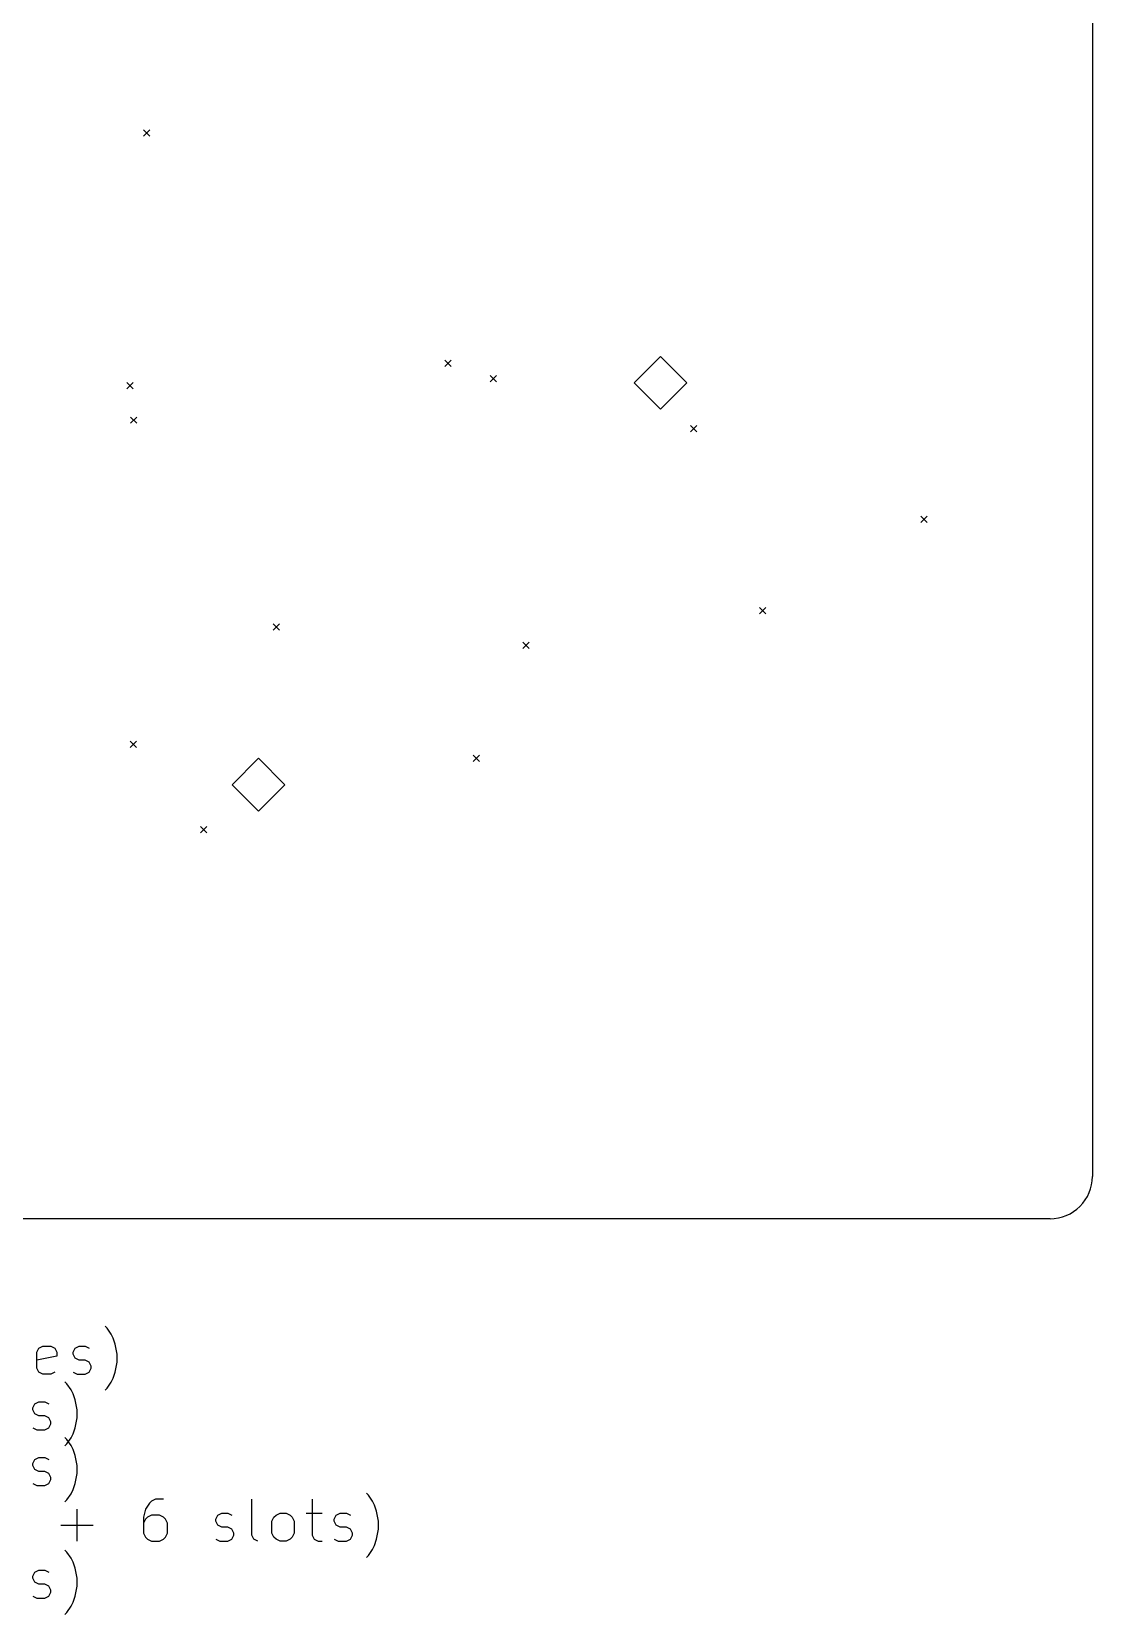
# Model space of a CAD drawing. Extents: x 18 to 119, y -174 to -24.
# Drawn here: x 68.2 to 118.5, y -173.8 to -98.7 of the extents above; entities that cross this region are included whole.
import ezdxf

# ---------------------------------------------------------------- set-up
doc = ezdxf.new("R2010")
doc.units = 0
doc.layers.add('BLACK', color=7, linetype='CONTINUOUS')

msp = doc.modelspace()

# ---------------------------------------------------------------- linework, layer by layer
at = {"layer": 'BLACK', "linetype": 'CONTINUOUS'}
for p, q in [((118.5, -26.5), (118.5, -153.001)), ((73.5436, -103.383), (73.8436, -103.683)), ((73.8436, -103.383), (73.5436, -103.683)), ((87.8119, -114.307), (88.1119, -114.608)), ((88.1119, -114.307), (87.8119, -114.608)), ((98.0327, -114.128), (96.7827, -115.378)), ((99.2827, -115.378), (98.0327, -114.128)), ((72.7518, -115.364), (73.0518, -115.664)), ((73.0518, -115.364), (72.7518, -115.664)), ((89.9606, -115.026), (90.2606, -115.326)), ((90.2606, -115.026), (89.9606, -115.326)), ((96.7827, -115.378), (98.0327, -116.628)), ((98.0327, -116.628), (99.2827, -115.378)), ((72.9243, -117), (73.2243, -117.3)), ((73.2243, -117), (72.9243, -117.3)), ((99.4548, -117.404), (99.7548, -117.704)), ((99.7548, -117.404), (99.4548, -117.704)), ((110.376, -121.705), (110.676, -122.005)), ((110.676, -121.705), (110.376, -122.005)), ((102.734, -126.026), (103.034, -126.326)), ((103.034, -126.026), (102.734, -126.326)), ((79.6845, -126.798), (79.9845, -127.098)), ((79.9845, -126.798), (79.6845, -127.098)), ((91.5095, -127.674), (91.8095, -127.974)), ((91.8095, -127.674), (91.5095, -127.974)), ((72.9034, -132.371), (73.2034, -132.671)), ((73.2034, -132.371), (72.9034, -132.671)), ((78.9827, -133.178), (77.7327, -134.428)), ((80.2327, -134.428), (78.9827, -133.178)), ((89.1658, -133.028), (89.4658, -133.328)), ((89.4658, -133.028), (89.1658, -133.328)), ((77.7327, -134.428), (78.9827, -135.678)), ((78.9827, -135.678), (80.2327, -134.428)), ((76.2327, -136.411), (76.5327, -136.711)), ((76.5327, -136.411), (76.2327, -136.711)), ((116.5, -155.001), (22.2422, -155.018)), ((71.816, -160.182), (71.7208, -160.087)), ((72.0065, -160.468), (71.816, -160.182)), ((72.1017, -160.658), (72.0065, -160.468)), ((68.4827, -161.325), (68.5779, -161.134)), ((68.5779, -161.134), (68.7684, -161.039)), ((68.7684, -161.039), (69.1494, -161.039)), ((69.1494, -161.039), (69.3398, -161.134)), ((69.3398, -161.134), (69.4351, -161.325)), ((70.197, -161.325), (70.2922, -161.134)), ((70.2922, -161.134), (70.4827, -161.039)), ((70.4827, -161.039), (70.7684, -161.039)), ((70.7684, -161.039), (70.9589, -161.134)), ((72.197, -160.944), (72.1017, -160.658)), ((72.2922, -161.42), (72.197, -160.944)), ((68.4827, -162.087), (68.4827, -161.325)), ((69.4351, -161.515), (68.4827, -161.706)), ((69.4351, -161.325), (69.4351, -161.515)), ((70.197, -161.42), (70.197, -161.325)), ((70.2922, -161.611), (70.197, -161.42)), ((70.4827, -161.706), (70.2922, -161.611)), ((70.7684, -161.706), (70.4827, -161.706)), ((70.9589, -161.801), (70.7684, -161.706)), ((71.0541, -161.992), (70.9589, -161.801)), ((71.0541, -162.087), (71.0541, -161.992)), ((72.197, -162.277), (72.2922, -161.801)), ((72.2922, -161.801), (72.2922, -161.42)), ((68.5779, -162.277), (68.4827, -162.087)), ((68.7684, -162.373), (68.5779, -162.277)), ((69.1494, -162.373), (68.7684, -162.373)), ((69.3398, -162.277), (69.1494, -162.373)), ((69.9113, -162.822), (69.816, -162.727)), ((70.197, -162.277), (70.3874, -162.373)), ((70.3874, -162.373), (70.7684, -162.373)), ((70.7684, -162.373), (70.9589, -162.277)), ((70.9589, -162.277), (71.0541, -162.087)), ((71.816, -163.039), (72.0065, -162.754)), ((72.0065, -162.754), (72.1017, -162.563)), ((72.1017, -162.563), (72.197, -162.277)), ((70.1017, -163.108), (69.9113, -162.822)), ((70.197, -163.298), (70.1017, -163.108)), ((70.2922, -163.584), (70.197, -163.298)), ((71.7208, -163.134), (71.816, -163.039)), ((68.2922, -163.965), (68.3874, -163.774)), ((68.2922, -164.06), (68.2922, -163.965)), ((68.3874, -164.251), (68.2922, -164.06)), ((68.3874, -163.774), (68.5779, -163.679)), ((68.5779, -164.346), (68.3874, -164.251)), ((68.5779, -163.679), (68.8636, -163.679)), ((68.8636, -163.679), (69.0541, -163.774)), ((70.3874, -164.06), (70.2922, -163.584)), ((70.3874, -164.441), (70.3874, -164.06)), ((68.2922, -164.917), (68.4827, -165.013)), ((68.4827, -165.013), (68.8636, -165.013)), ((68.8636, -164.346), (68.5779, -164.346)), ((69.0541, -164.441), (68.8636, -164.346)), ((68.8636, -165.013), (69.0541, -164.917)), ((69.1494, -164.632), (69.0541, -164.441)), ((69.0541, -164.917), (69.1494, -164.727)), ((69.1494, -164.727), (69.1494, -164.632)), ((70.197, -165.203), (70.2922, -164.917)), ((70.2922, -164.917), (70.3874, -164.441)), ((69.9113, -165.462), (69.816, -165.367)), ((69.816, -165.774), (69.9113, -165.679)), ((69.9113, -165.679), (70.1017, -165.394)), ((70.1017, -165.748), (69.9113, -165.462)), ((70.1017, -165.394), (70.197, -165.203)), ((70.197, -165.938), (70.1017, -165.748)), ((68.2922, -166.605), (68.3874, -166.414)), ((68.3874, -166.414), (68.5779, -166.319)), ((68.5779, -166.319), (68.8636, -166.319)), ((68.8636, -166.319), (69.0541, -166.414)), ((70.2922, -166.224), (70.197, -165.938)), ((70.3874, -166.7), (70.2922, -166.224)), ((68.2922, -166.7), (68.2922, -166.605)), ((68.3874, -166.891), (68.2922, -166.7)), ((68.5779, -166.986), (68.3874, -166.891)), ((68.8636, -166.986), (68.5779, -166.986)), ((69.0541, -167.081), (68.8636, -166.986)), ((69.1494, -167.272), (69.0541, -167.081)), ((69.1494, -167.367), (69.1494, -167.272)), ((70.2922, -167.557), (70.3874, -167.081)), ((70.3874, -167.081), (70.3874, -166.7)), ((68.2922, -167.557), (68.4827, -167.653)), ((68.4827, -167.653), (68.8636, -167.653)), ((68.8636, -167.653), (69.0541, -167.557)), ((69.0541, -167.557), (69.1494, -167.367)), ((69.9113, -168.319), (70.1017, -168.034)), ((70.1017, -168.034), (70.197, -167.843)), ((70.197, -167.843), (70.2922, -167.557)), ((84.197, -168.102), (84.1017, -168.007)), ((69.816, -168.414), (69.9113, -168.319)), ((70.3874, -170.293), (70.3874, -168.769)), ((73.6255, -168.769), (73.5303, -169.15)), ((73.816, -168.483), (73.6255, -168.769)), ((73.9113, -168.388), (73.816, -168.483)), ((74.1017, -168.293), (73.9113, -168.388)), ((74.4827, -168.293), (74.1017, -168.293)), ((78.6732, -170.007), (78.6732, -168.293)), ((81.5303, -168.293), (81.5303, -170.007)), ((84.3874, -168.388), (84.197, -168.102)), ((84.4827, -168.578), (84.3874, -168.388)), ((84.5779, -168.864), (84.4827, -168.578)), ((69.6255, -169.531), (71.1494, -169.531)), ((73.5303, -169.15), (73.5303, -169.912)), ((73.6255, -169.245), (73.5303, -169.435)), ((73.7208, -169.15), (73.6255, -169.245)), ((73.9113, -169.054), (73.7208, -169.15)), ((74.2922, -169.054), (73.9113, -169.054)), ((74.4827, -169.15), (74.2922, -169.054)), ((74.5779, -169.245), (74.4827, -169.15)), ((74.6732, -169.435), (74.5779, -169.245)), ((74.6732, -169.912), (74.6732, -169.435)), ((76.9589, -169.245), (77.0541, -169.054)), ((76.9589, -169.34), (76.9589, -169.245)), ((77.0541, -169.531), (76.9589, -169.34)), ((77.0541, -169.054), (77.2446, -168.959)), ((77.2446, -169.626), (77.0541, -169.531)), ((77.2446, -168.959), (77.5303, -168.959)), ((77.5303, -168.959), (77.7208, -169.054)), ((79.6255, -169.34), (79.7208, -169.15)), ((79.6255, -169.912), (79.6255, -169.34)), ((79.7208, -169.15), (79.816, -169.054)), ((79.816, -169.054), (80.0065, -168.959)), ((80.0065, -168.959), (80.2922, -168.959)), ((80.2922, -168.959), (80.4827, -169.054)), ((80.4827, -169.054), (80.5779, -169.15)), ((80.5779, -169.15), (80.6732, -169.34)), ((80.6732, -169.34), (80.6732, -169.912)), ((81.2446, -168.959), (82.0065, -168.959)), ((82.5779, -169.245), (82.6732, -169.054)), ((82.5779, -169.34), (82.5779, -169.245)), ((82.6732, -169.531), (82.5779, -169.34)), ((82.6732, -169.054), (82.8636, -168.959)), ((82.8636, -169.626), (82.6732, -169.531)), ((82.8636, -168.959), (83.1494, -168.959)), ((83.1494, -168.959), (83.3398, -169.054)), ((84.6732, -169.34), (84.5779, -168.864)), ((84.6732, -169.721), (84.6732, -169.34)), ((73.5303, -169.912), (73.6255, -170.102)), ((73.6255, -170.102), (73.7208, -170.197)), ((73.7208, -170.197), (73.9113, -170.293)), ((73.9113, -170.293), (74.2922, -170.293)), ((74.2922, -170.293), (74.4827, -170.197)), ((74.4827, -170.197), (74.5779, -170.102)), ((74.5779, -170.102), (74.6732, -169.912)), ((76.9589, -170.197), (77.1494, -170.293)), ((77.1494, -170.293), (77.5303, -170.293)), ((77.5303, -169.626), (77.2446, -169.626)), ((77.7208, -169.721), (77.5303, -169.626)), ((77.5303, -170.293), (77.7208, -170.197)), ((77.816, -169.912), (77.7208, -169.721)), ((77.7208, -170.197), (77.816, -170.007)), ((77.816, -170.007), (77.816, -169.912)), ((78.7684, -170.197), (78.6732, -170.007)), ((78.9589, -170.293), (78.7684, -170.197)), ((79.7208, -170.102), (79.6255, -169.912)), ((79.816, -170.197), (79.7208, -170.102)), ((80.0065, -170.293), (79.816, -170.197)), ((80.2922, -170.293), (80.0065, -170.293)), ((80.4827, -170.197), (80.2922, -170.293)), ((80.5779, -170.102), (80.4827, -170.197)), ((80.6732, -169.912), (80.5779, -170.102)), ((81.5303, -170.007), (81.6255, -170.197)), ((81.6255, -170.197), (81.816, -170.293)), ((81.816, -170.293), (82.0065, -170.293)), ((82.5779, -170.197), (82.7684, -170.293)), ((82.7684, -170.293), (83.1494, -170.293)), ((83.1494, -169.626), (82.8636, -169.626)), ((83.3398, -169.721), (83.1494, -169.626)), ((83.1494, -170.293), (83.3398, -170.197)), ((83.4351, -169.912), (83.3398, -169.721)), ((83.3398, -170.197), (83.4351, -170.007)), ((83.4351, -170.007), (83.4351, -169.912)), ((84.4827, -170.483), (84.5779, -170.197)), ((84.5779, -170.197), (84.6732, -169.721)), ((69.9113, -170.802), (69.816, -170.707)), ((70.1017, -171.088), (69.9113, -170.802)), ((84.1017, -171.054), (84.197, -170.959)), ((84.197, -170.959), (84.3874, -170.674)), ((84.3874, -170.674), (84.4827, -170.483)), ((68.2922, -171.945), (68.3874, -171.754)), ((68.3874, -171.754), (68.5779, -171.659)), ((68.5779, -171.659), (68.8636, -171.659)), ((68.8636, -171.659), (69.0541, -171.754)), ((70.197, -171.278), (70.1017, -171.088)), ((70.2922, -171.564), (70.197, -171.278)), ((70.3874, -172.04), (70.2922, -171.564)), ((68.2922, -172.04), (68.2922, -171.945)), ((68.3874, -172.231), (68.2922, -172.04)), ((68.5779, -172.326), (68.3874, -172.231)), ((68.8636, -172.326), (68.5779, -172.326)), ((69.0541, -172.421), (68.8636, -172.326)), ((69.1494, -172.612), (69.0541, -172.421)), ((70.2922, -172.897), (70.3874, -172.421)), ((70.3874, -172.421), (70.3874, -172.04)), ((68.2922, -172.897), (68.4827, -172.993)), ((68.4827, -172.993), (68.8636, -172.993)), ((68.8636, -172.993), (69.0541, -172.897)), ((69.0541, -172.897), (69.1494, -172.707)), ((69.1494, -172.707), (69.1494, -172.612)), ((70.1017, -173.374), (70.197, -173.183)), ((70.197, -173.183), (70.2922, -172.897)), ((69.816, -173.754), (69.9113, -173.659)), ((69.9113, -173.659), (70.1017, -173.374))]:
    msp.add_line(p, q, dxfattribs=at)
at = {"layer": 'BLACK'}
msp.add_arc((116.5, -153.001), 2, -90, 0.000401, dxfattribs=at)

doc.saveas('drawing.dxf')
